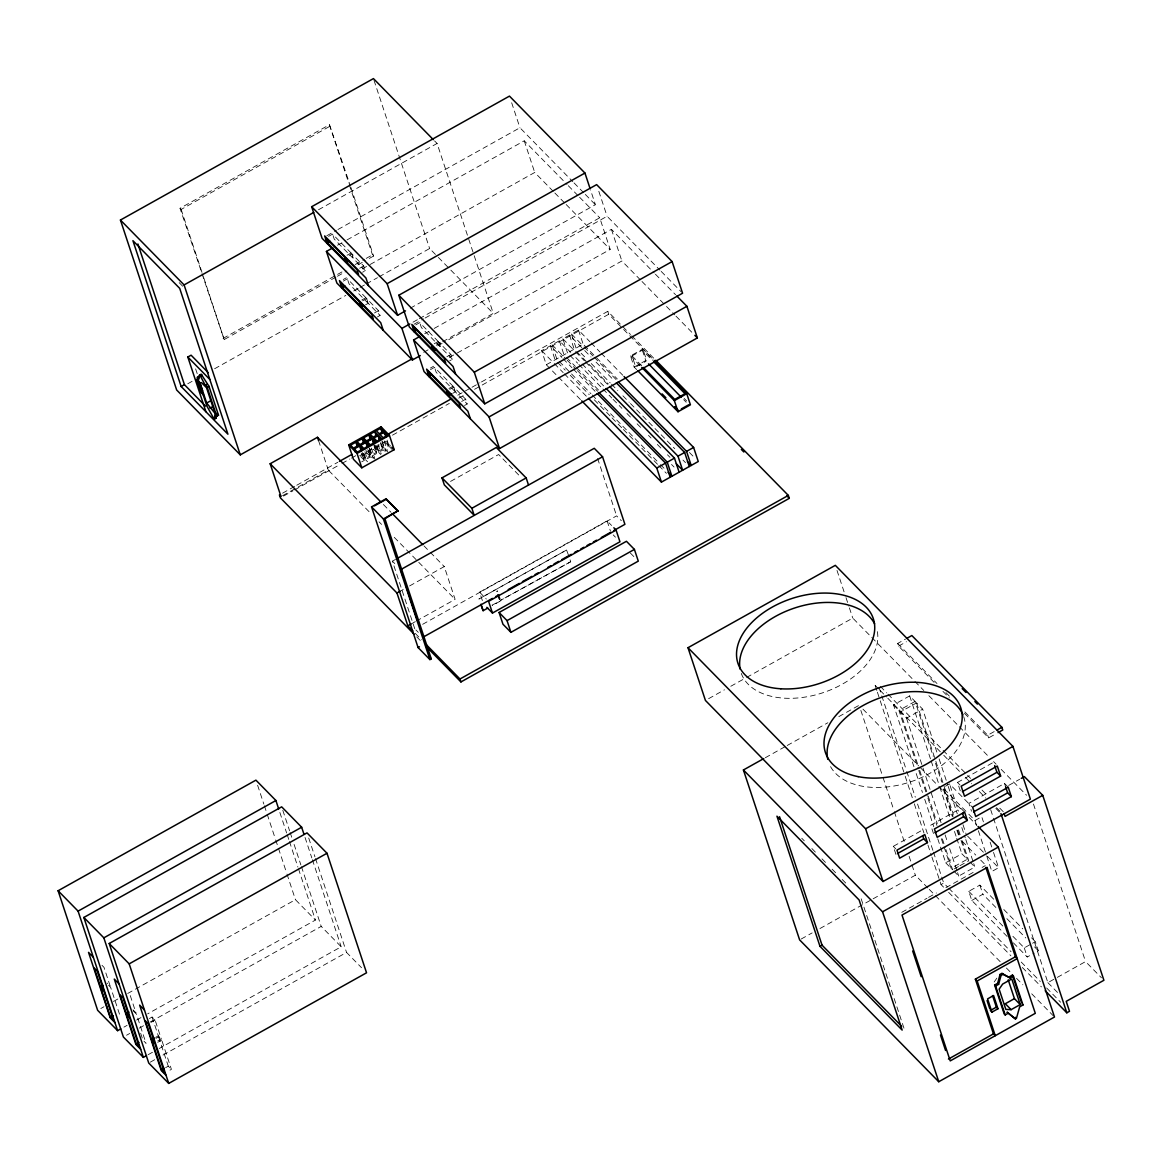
<?xml version="1.0" encoding="UTF-8"?>
<svg xmlns="http://www.w3.org/2000/svg" width="1162" height="1162" viewBox="0 0 1162 1162"><rect width="100%" height="100%" fill="white"/><g stroke="black" fill="none" stroke-linecap="round" stroke-linejoin="round"><path stroke-width="0.75" stroke-dasharray="5 3.75" d="M994.193 981.977L996.836 978.143M335.876 277.137L224.193 339.565L180.023 208.288L329.442 124.741L350.401 185.818M180.023 208.288L181.156 209.436L330.574 125.888M318.49 209.77L437.086 143.463L467.734 236.162M326.856 235.697L336.355 230.396M337.939 229.51L519.937 127.747L572.764 181.621M328.541 236.38L332.579 234.128L351.084 252.982L352.711 257.92L334.22 239.067L332.579 234.128M337.517 245.226L345.419 240.81M347.002 239.924L524.251 140.82L567.027 184.424M347.046 255.233L351.084 252.982M349.152 255.364L351.854 253.868L363.721 265.967L365.304 270.731L362.602 272.228M223.06 338.418L342.601 271.574M355.18 264.544L364.621 259.271M366.19 258.385L372.479 254.87L373.612 256.032L367.323 259.547M337.445 276.251L346.886 270.978M357.896 264.82L365.754 260.419M359.683 268.233L363.721 265.967M343.226 279.534L346.392 277.762M362.224 268.916L368.557 265.372M370.126 264.486L534.723 172.47L553.591 191.701M343.327 281.102L347.365 278.836L365.87 297.69L367.497 302.643L349.007 283.789L347.365 278.836M187.721 383.794L192.456 381.136M214.592 368.761L345.84 295.38M353.742 290.965L358.492 288.307M360.06 287.421L364.81 284.777M366.393 283.891L377.461 277.703M379.044 276.817L429.635 248.523L437.13 256.163M361.832 299.956L365.87 297.69M362.602 300.842L366.64 298.576L378.507 310.69L380.09 315.439L377.389 316.95M365.522 304.836L368.209 303.34L380.09 315.439M374.469 312.941L378.507 310.69M410.259 308.22L595.409 204.701L590.456 189.711M412.989 322.179L417.739 319.521M419.322 318.649L599.737 217.773L610.195 249.409L444.029 342.325M414.021 324.227L423.52 318.911M425.103 318.025L607.087 216.277L659.929 270.136M415.705 324.91L419.743 322.644L438.234 341.497L439.875 346.45L421.385 327.597L419.743 322.644M424.667 333.755L432.584 329.325M434.167 328.439L611.415 229.335L654.191 272.939M434.196 343.763L438.234 341.497M436.316 343.894L439.004 342.383L450.885 354.497L452.454 359.247L449.767 360.757M423.709 352.304L428.458 349.646M436.36 345.23L441.11 342.587M442.678 341.701L493.284 313.406L468.301 237.876M437.711 345.855L442.446 343.211M446.847 356.749L450.885 354.497M430.39 368.049L433.557 366.277M449.374 357.431L455.707 353.887M457.291 353.001L621.873 260.985L640.741 280.216M430.492 369.618L434.53 367.366L453.02 386.22L454.662 391.158L436.171 372.305L434.53 367.366M448.982 388.471L453.02 386.22M449.752 389.357L453.79 387.091L465.671 399.205L467.24 403.969L464.553 405.465M452.672 393.366L455.373 391.855L467.24 403.969M282.569 493.167L295.206 486.108M296.775 485.222L337.822 462.273M457.799 395.182L470.421 388.123M472.004 387.251L479.891 382.835M481.475 381.949L607.77 311.343L630.501 334.511M580.463 399.554L546.3 364.737L541.652 350.663L550.425 345.768L561.798 357.373M556.772 358.884L552.11 344.823L559.343 340.771L570.731 352.376M567.506 352.87L562.858 338.81L569.525 335.092L583.44 349.268M576.076 348.077L571.428 334.017L578.487 330.081L589.875 341.686M282.584 495.68L296.775 487.75M298.358 486.863L328.309 470.116L371.419 514.069M283.543 496.087L293.013 490.8M294.596 489.914L340.364 464.321M341.948 463.435L349.849 459.019M351.418 458.133L356.153 455.489M392.465 435.184L449.302 403.417M458.772 398.116L463.507 395.472M474.546 389.299L608.728 314.263L652.928 359.319M359.61 455.824L385.799 441.182L390.577 446.063M369.821 456.041L366.887 453.049L361.774 455.896L364.723 458.903L369.821 456.041L367.715 449.665M374.905 448.561L379.495 446.005L382.443 448.997L377.853 451.568L374.905 448.561L373.859 445.366M461.634 401.456L465.671 399.205M376.532 452.294L373.598 449.302L368.267 452.279L371.215 455.272L376.532 452.294L374.425 445.917M388.398 445.671L385.45 442.664L381.063 445.119L384.012 448.125L388.398 445.671L386.815 440.877M361.716 461.837L364.374 460.355L362.253 453.964M363.401 453.325L365.522 459.716L370.62 456.855L372.682 458.961M369.356 448.096L372 456.085L377.33 453.107L379.393 455.213M376.532 445.976L378.652 452.367L383.228 449.81L386.321 452.962M392.277 449.621L389.197 446.469L384.811 448.924L387.89 452.076M546.3 364.737L583.135 344.141L617.298 378.957M636.674 369.589L634.162 367.032L630.487 355.921L642.891 348.978L652.913 359.203M642.354 350.183L646.028 361.295L635.745 367.047L632.07 355.935L642.354 350.183L652.39 360.423M634.162 367.032L646.566 360.104L642.891 348.978M450.536 481.417L498.643 454.516L521.026 477.35M414.747 628.729L392.393 561.159L395.545 559.401M400.12 591.24L403.272 589.483M409.576 585.953L444.262 566.562L455.112 599.374L417.274 620.537M410.97 624.067L415.705 621.423M482.361 600.551L479.601 592.184L607.087 520.896L611.59 525.471M422.634 624.314L616.601 515.87L621.35 520.707M566.577 550.004L479.005 598.967L566.577 550.004L569.104 556.859M492.005 605.126L500.096 601.204L492.383 605.518M570.702 561.725L500.415 600.434L570.702 561.725L569.641 558.486M100.803 1008.529L103.97 1006.757M113.455 1001.441L118.204 998.797M127.704 993.481L295.453 899.693L315.439 920.057L147.69 1013.845M708.602 698.682L724.449 689.821M730.782 686.277L745.045 678.317M746.629 677.431L852.763 618.082L913.652 680.162M123.942 1027.121L127.108 1025.349M136.608 1020.047L141.357 1017.389M149.404 1018.537L152.091 1017.04L155.098 1020.105L161.315 1038.915L157.291 1041.167M126.556 1035.24L129.723 1033.468M139.208 1028.152L143.957 1025.494M150.29 1021.964L321.206 926.39L341.192 946.769L159.194 1048.531M151.06 1022.357L155.098 1020.105M155.621 1037.346L158.322 1035.85L161.315 1038.915M155.911 1038.392L158.598 1036.896L161.721 1040.077L171.41 1069.36L167.372 1071.625M157.683 1042.329L161.721 1040.077M148.111 1054.718L152.861 1052.06M934.074 682.326L898.575 646.13L897.689 643.457L905.561 639.056M150.319 1062.155L155.069 1059.497M162.985 1055.081L346.552 952.433L361.542 967.714M898.575 646.13L906.447 641.729M165.6 1067.689L168.287 1066.179L171.41 1069.36M876.831 690.475L875.117 685.319L877.804 683.808M765.322 757.726L785.643 746.353M787.211 745.481L827.881 722.749M838.819 716.62L859.154 705.261M913.928 766.702L893.505 704.927L909.657 695.893L915.075 701.427L933.231 756.331M915.075 701.427L898.923 710.447L918.212 768.794M936.848 752.061L922.672 709.169L916.542 702.923L900.39 711.943L919.113 768.576M893.505 704.927L906.52 718.189L922.672 709.169M964.896 711.957L987.715 735.226L995.587 730.825M964.504 713.337L988.601 737.899L996.473 733.498M945.505 786.209L949.543 783.943L971.824 806.66M960.262 790.814L957.503 782.447L993.597 762.257M1008.238 787.211L1004.534 783.449L968.905 803.363L971.505 811.221M895.946 854.404L893.273 846.357L921.088 830.801L922.149 834.025M1008.689 785.41L1019.684 779.266M968.803 814.213L974.991 820.517L981.73 816.755L983.415 821.854M801.184 939.027L812.136 932.912M819.951 928.54L871.558 899.678M873.127 898.807L915.351 875.189L928.002 888.088M937.763 838.761L945.708 862.785L961.86 853.765L967.278 859.284L951.126 868.319L940.915 837.424M954.075 868.987L958.476 866.532M959.943 865.705L968.745 860.781L961.933 840.199M931.924 857.077L941.017 884.558L943.704 883.047L947.509 886.94M953.828 871.064L958.723 876.061L974.874 867.026L973.741 863.598M901.77 912.344L926.971 898.255M928.554 897.369L936.427 892.968M945.883 887.681L975.819 870.948M982.122 867.418L985.26 865.661M993.525 852.429L998.579 867.723L991.854 871.485L986.799 856.191M1007.091 936.427L971.781 900.434L968.759 891.327L979.856 885.11L993.742 899.257M971.781 900.434L982.878 894.232L996.749 908.364M1012.901 936.325L1024.259 947.887L1031.188 944.009M1032.582 943.239L1035.357 941.685L1038.363 950.792L1035.589 952.346M1013.395 942.861L1027.266 957.009L1034.209 953.13M993.51 818.251L1047.877 982.645L1055.721 978.259M1057.304 977.387L1085.555 961.584L1101.46 977.794M661.193 271.414L681.31 291.938M574.028 182.899L584.094 193.153M585.343 194.446L595.409 204.701M655.441 274.232L675.572 294.741M568.291 185.702L578.356 195.971M579.606 197.25L599.737 217.773M642.005 281.509L674.715 314.844M675.979 316.137L692.334 332.797M554.84 192.979L564.906 203.248M566.17 204.527L610.195 249.409M631.765 335.789L654.482 358.971M434.588 140.922L437.086 143.463M684.157 398.421L686.669 400.977M683.677 399.67L686.19 402.241M632.07 355.935L642.121 366.161M630.487 355.921L640.509 366.132M897.689 643.457L936.993 683.532M945.868 692.567L949.674 696.445M942.948 691.375L949.296 697.839M591.138 342.964L599.984 351.999M601.262 353.292L622.759 375.21M914.93 681.455L923.805 690.504M928.874 695.675L958.054 725.422M959.333 726.715L988.513 756.462M993.583 761.633L996.124 764.218M1001.194 769.389L1026.569 795.258M689.415 452.468L694.469 457.639M571.428 334.017L582.816 345.622M584.079 346.915L592.925 355.95M594.203 357.242L616.964 380.453M584.704 350.561L591.022 357.01M596.091 362.166L613.797 380.221M581.131 353.248L586.2 358.404M591.255 363.561L610.239 382.908M611.502 384.201L617.821 390.65M622.89 395.806L629.208 402.255M630.472 403.548L674.759 448.677M576.701 351.723L608.336 383.968M682.98 460.065L685.507 462.65M562.858 338.81L574.246 350.416M575.51 351.708L584.37 360.728M585.633 362.021L608.409 385.247M575.8 357.533L580.855 362.704M582.118 363.982L603.63 385.915M570.034 355.456L577.63 363.198M578.894 364.476L601.669 387.701M602.933 388.979L611.793 398.014M613.057 399.307L621.917 408.327M626.972 413.498L632.026 418.654M637.096 423.81L642.15 428.967M648.483 435.416L651.01 438.001M657.329 444.45L662.398 449.607M667.453 454.763L669.995 457.349M566.533 357.417L575.379 366.451M576.642 367.729L599.418 390.955M671.534 464.466L674.062 467.037M552.11 344.823L566.039 359M567.303 360.293L576.149 369.327M577.412 370.605L597.66 391.245M563.076 358.666L571.922 367.686M573.186 368.979L595.961 392.19M880.346 686.408L886.708 692.886M887.971 694.179L970.575 778.38M982.021 790.044L987.104 795.215M999.799 808.171L1003.619 812.064M559.3 361.455L590.921 393.7M592.199 394.993L659.246 463.347M660.51 464.64L665.579 469.797M996.488 807.663L1000.162 811.41M875.117 685.319L878.937 689.197M880.2 690.504L886.562 696.968M887.826 698.275L942.469 753.978M943.747 755.271L960.262 772.105M965.346 777.291L971.693 783.769M979.319 791.54L985.681 798.018M995.849 808.389L1000.932 813.56M557.6 362.413L565.197 370.141M570.251 375.311L589.236 394.659M594.29 399.815L610.733 416.577M611.996 417.87L622.12 428.182M623.384 429.475L657.547 464.292M658.81 465.584L666.407 473.326M541.652 350.663L553.039 362.268M554.303 363.561L563.163 372.595M564.427 373.888L587.202 397.099M957.503 782.447L959.972 784.96M438.379 257.427L449.607 268.887M450.856 270.15L493.284 313.406M944.052 788.969L967.568 812.95M964.605 812.093L960.901 808.316L930.718 825.194L933.478 833.532M862.945 709.125L918.605 765.86M919.868 767.152L937.574 785.192M938.838 786.485L962.862 810.989M969.195 817.438L976.777 825.165M967.641 836.175L986.204 855.101M987.439 856.365L998.579 867.723M962.151 841.201L975.76 855.072M980.713 860.127L985.666 865.167M969.979 862.03L974.874 867.026M1003.823 909.541L1022.749 928.83M1031.565 937.836L1035.357 941.685M1006.844 918.648L1025.755 937.937M1034.587 946.943L1038.363 950.792M452.454 359.247L440.587 347.147L439.004 342.383M365.304 270.731L353.422 258.618L351.854 253.868M945.708 862.785L952.593 869.815L945.795 849.219M968.759 891.327L1002.821 926.041M613.216 534.898L615.468 537.193M630.327 552.996L634.873 557.644M1047.877 982.645L1057.667 992.624M948.788 888.233L1011.056 951.707M1021.224 962.063L1040.281 981.498M1046.628 987.976L1060.615 1002.225M941.017 884.558L943.559 887.143M948.642 892.329L1010.896 955.803M1022.342 967.467L1041.399 986.887M893.273 846.357L895.742 848.87M929.266 889.38L1001.353 962.877M1006.423 968.033L1011.477 973.19M1016.532 978.346L1022.865 984.795M1031.711 993.815L1053.222 1015.733M801.751 838.238L804.278 840.809M811.875 848.536L815.666 852.414M821.984 858.849L825.775 862.712M832.094 869.161L835.885 873.025M842.203 879.474L846.009 883.338M378.652 452.367L380.7 454.473M372 456.085L375.094 459.237M365.522 459.716L367.584 461.808M360.627 456.55L363.575 459.542L361.469 453.151M179.18 282.656L182.971 286.535M479.601 592.184L486.341 599.055M383.402 504.511L390.998 512.268M423.97 545.879L429.039 551.049M430.318 552.342L444.262 566.562M379.03 521.825L381.572 524.411M394.252 537.338L455.112 599.374M392.393 561.159L394.775 563.585M415.923 629.935L418.305 632.36M415.27 633.421L421.486 639.754M416.751 636.878L421.806 642.034M101.995 965.317L103.999 967.35L110.216 986.16L107.224 983.096M132.976 1009.807L135.969 1012.872L129.752 994.062M108.545 985.202L110.622 987.322L120.311 1016.619M133.252 1010.853L136.375 1014.034L146.063 1043.331L143.972 1041.196M1033.454 804.031L1085.555 961.584M1004.534 783.449L1005.566 786.587M987.715 735.226L988.601 737.899M990.678 809.682L992.944 816.537M990.155 842.232L992.958 850.729M1024.259 947.887L1027.266 957.009M974.991 820.517L977.808 829.014M978.36 830.714L986.233 854.491M950.109 785.643L958.534 811.134M963.022 824.715L966.392 834.912M939.128 758.931L947.64 784.67M948.207 786.383L957.285 813.836M961.816 827.562L965.23 837.86M965.796 839.574L973.175 861.884M979.856 885.11L982.878 894.232M916.542 702.923L935.265 759.541M935.831 761.255L953.421 814.46M958.534 829.9L961.366 838.47M935.497 763.187L941.743 782.07M944.009 788.925L953.087 816.392M957.633 830.118L960.466 838.688M961.032 840.402L967.278 859.284M943.37 789.405L952.361 816.596M956.863 830.176L958.548 835.275M909.657 695.893L930.646 759.382M931.212 761.095L939.157 785.12M939.724 786.834L949.935 817.728M954.481 831.455L956.181 836.596M956.747 838.31L961.86 853.765M906.52 718.189L941.133 822.87M945.113 834.882L947.379 841.738M949.644 848.609L957.023 870.904M957.59 872.633L958.723 876.061M919.679 770.29L927.625 794.314M928.191 796.028L937.284 823.48M942.382 838.92L945.229 847.505M918.779 770.508L927.291 796.246M927.857 797.96L936.935 825.412M916.208 773.558L922.439 792.44M924.72 799.296L933.798 826.748M878.951 687.25L881.217 694.121M881.784 695.835L906.215 769.694M906.781 771.408L915.307 797.176M917.573 804.046L932.912 850.41M933.478 852.138L943.704 883.047M837.003 570.44L845.442 595.961M846.009 597.66L848.826 606.172M849.393 607.871L852.763 618.082M877.397 692.189L879.663 699.059M880.23 700.773L904.661 774.633M905.227 776.347L913.739 802.114M914.32 803.828L923.964 833.023M927.944 845.05L931.358 855.348M860.853 710.403L882.423 775.635M882.989 777.349L893.781 809.972M894.348 811.686L905.14 844.295M909.105 856.307L911.386 863.177M911.952 864.891L915.351 875.189M861.173 898.807L904.21 1028.936M598.822 191.294L607.087 216.277M611.415 229.335L621.873 260.985M607.77 311.343L608.728 314.263M511.672 102.764L519.937 127.747M524.251 140.82L534.723 172.47M578.487 330.081L583.135 344.141M569.525 335.092L574.173 349.152M559.343 340.771L563.991 354.831M597.602 458.424L616.601 515.87M550.425 345.768L555.073 359.828M607.087 520.896L610.413 530.932M374.004 80.309L429.635 248.523M453.79 387.091L455.373 391.855M498.701 594.479L500.793 600.812M498.004 594.871L500.096 601.204M497.627 594.494L499.718 600.827M350.968 187.532L373.612 256.032M329.442 124.741L348.702 182.957M349.268 184.671L372.479 254.87M366.64 298.576L368.209 303.34M387.077 440.093L389.197 446.469M384.201 440.892L387.367 450.478M382.167 440.95L385.799 451.364M381.891 441.734L384.012 448.125M381.121 443.419L383.228 449.81M380.323 442.606L382.443 448.997M378.042 444.334L381.209 453.921M377.243 446.673L379.887 454.662M375.747 445.177L377.853 451.568M374.687 445.119L377.33 453.107M371.39 448.053L374.571 457.639M370.01 448.822L373.176 458.409M369.095 448.895L371.215 455.272M368.514 450.464L370.62 456.855M365.827 449.854L366.887 453.049M364.912 451.684L367.555 459.673M364.287 453.921L366.931 461.91M362.617 452.512L364.723 458.903M318.548 440.572L328.309 470.116M181.156 209.436L203.248 276.222M203.815 277.936L224.193 339.565M195.623 368.877L197.322 374.004M308.714 838.02L314.931 856.801M315.498 858.515L346.552 952.433M305.04 837.468L311.823 857.963M312.389 859.677L341.192 946.769M282.802 810.277L289.585 830.757M290.137 832.471L291.836 837.599M294.102 844.425L300.871 864.92M301.437 866.62L321.206 926.39M279.853 812.47L286.636 832.965M287.188 834.665L288.888 839.792M289.454 841.506L297.922 867.113M298.489 868.827L315.439 920.057M257.615 785.265L263.832 804.06M264.384 805.76L266.65 812.587M267.216 814.301L275.118 838.209M275.685 839.923L277.95 846.749M278.517 848.449L286.418 872.357M286.985 874.071L295.453 899.693M152.091 1017.04L158.322 1035.85M158.598 1036.896L168.287 1066.179M140.66 1033.25L142.374 1038.421M963.661 716.576A71.274 44.664 -18.3 0 1 913.681 780.748A71.274 44.664 -18.3 0 1 830.031 765.598M877.339 631.649A71.274 44.664 -18.3 0 1 819.573 693.787A71.274 44.664 -18.3 0 1 740.935 672.348M497.278 590.935L496.958 591.705L497.278 590.935"/><path stroke-width="1.5" d="M216.51 414.979L216.147 418.218L214.374 419.206L214.926 414.34L216.742 416.199L218.514 415.212L208.957 386.292L201.2 374.164L199.428 375.166L199.051 378.986L197.38 377.301L199.152 376.299M1008.195 1013.249L1005.174 1014.934L1004.2 1013.947L994.628 985.027L997.65 983.342L1000.061 974.453L1001.978 973.378L1010.098 977.91L1013.424 976.051L1022.981 1004.985L1019.67 1006.829L1016.445 1018.333L1015.414 1018.914L1007.222 1012.262L1015.414 1018.914M994.628 985.027L995.602 986.015L998.623 984.33L1001.034 975.441L1002.951 974.366L1010.098 977.91M412.641 358.492L240.287 454.865L176.653 389.982L120.441 220.039L373.438 78.595L433.339 139.658M405.509 310.879L397.593 315.309L322.106 238.355L311.648 206.72L509.464 96.112L584.951 173.051L589.904 188.041M120.441 220.039L184.09 284.922L313.755 212.428M327.495 242.829L345.985 261.682L344.344 256.744L325.854 237.89L327.495 242.829L330.182 241.333M420.295 355.601L412.379 360.017L336.893 283.063L326.435 251.428L332.768 247.884M346.697 262.38L358.564 274.493L356.995 269.729L345.114 257.63L346.697 262.38L349.384 260.884M205.921 411.755L187.823 357.024L191.091 355.194L208.216 372.653M342.282 287.551L360.772 306.405L359.131 301.452L340.64 282.598L342.282 287.551L344.969 286.041M181.141 386.496L227.926 434.196L179.703 288.365L132.918 240.665L181.141 386.496L184.424 384.666L205.471 406.134M199.428 375.166L200.489 376.241L202.246 375.239M311.648 206.72L387.135 283.659L584.951 173.051M200.489 376.241L205.354 385.421L207.126 384.433M205.354 385.421L207.185 387.28L208.957 386.292M361.484 307.102L373.351 319.201L371.782 314.452L359.9 302.338L361.484 307.102L364.171 305.591M398.813 295.235L596.629 184.627L672.115 261.581L682.573 293.216L484.757 403.824L409.271 326.871L398.813 295.235L474.285 372.189L484.757 403.824M206.662 403.04L199.966 382.806L201.505 382.603L206.531 387.73L214.999 413.323L206.662 403.04L211.194 400.498M209.973 408.211L212.995 406.526M197.38 377.301L206.952 406.221L213.808 418.625L216.147 418.218M326.435 251.428L401.921 328.381L409.837 323.951M414.645 331.359L433.15 350.212L431.509 345.259L413.018 326.406L414.645 331.359L417.347 329.848M676.836 296.034L686.902 306.289L697.36 337.939L499.544 448.547L424.057 371.593L413.599 339.943L419.918 336.414M433.847 350.909L445.729 363.009L444.16 358.259L432.279 346.145L433.847 350.909L436.549 349.399M414.238 634.307L280.391 497.859L279.417 494.925L281.015 496.552L270.165 463.74L317.458 437.304L380.86 501.926M429.432 376.067L447.936 394.92L446.295 389.982L427.805 371.128L429.432 376.067L432.133 374.556M474.285 372.189L672.115 261.581M348.687 444.901L381.049 426.817L389.415 435.343L394.165 449.709L361.803 467.807L353.437 459.28L348.687 444.901L357.054 453.427L361.803 467.807M355.877 442.17L350.561 445.148L353.509 448.14L358.826 445.177L355.877 442.17L357.46 446.963M362.137 438.67L357.024 441.531L359.973 444.523L365.071 441.676L362.137 438.67L363.721 443.463M363.517 437.9L368.833 434.922L371.782 437.929L366.451 440.906L363.517 437.9L364.563 441.095M374.745 431.625L370.155 434.181L373.104 437.188L377.679 434.632L374.745 431.625L376.328 436.418M383.649 431.291L380.7 428.299L376.314 430.739L379.262 433.746L383.649 431.291L384.695 434.486M448.634 395.617L460.515 407.731L458.946 402.967L447.065 390.853L448.634 395.617L451.335 394.107M354.294 448.953L359.61 445.976L362.704 449.128L357.388 452.105L354.294 448.953L355.354 452.149M365.87 442.49L360.757 445.337L363.851 448.488L368.964 445.642L365.87 442.49L367.453 447.283M367.25 441.705L372.581 438.728L375.66 441.88L370.344 444.857L367.25 441.705L368.31 444.901M378.478 435.43L373.888 438.001L376.982 441.153L381.572 438.582L378.478 435.43L380.061 440.224M384.433 432.104L380.047 434.559L383.14 437.711L387.527 435.256L384.433 432.104L386.016 436.897M339.406 461.387L352.028 454.327M386.757 434.908L451.481 398.726M357.054 453.427L389.415 435.343M413.599 339.943L489.071 416.897L686.902 306.289M371.549 506.893L386.06 498.774L397.898 510.844L384.912 518.717L431.247 658.839L429.911 659.595L418.059 647.524L371.549 506.893L383.402 518.964L429.911 659.595M374.527 505.833L386.234 499.282L398.072 511.353M442.01 477.858L471.874 508.288L474.198 515.318L444.334 484.888L442.01 477.858L496.305 447.486L526.168 477.931L528.492 484.961M383.402 518.964L397.898 510.844M471.874 508.288L526.168 477.931M641.773 367.41L674.352 400.629L686.742 393.686L690.417 404.812L678.027 411.74L637.923 370.867M397.128 558.515L594.247 448.3L602.555 456.768L624.909 524.338L613.87 530.511M681.353 408.893L688.688 404.797M400.701 569.627L602.555 456.768M270.165 463.74L396.968 593.012L400.12 591.24M588.466 398.392L656.777 468.039L665.55 463.13L670.198 477.19M598.924 392.538L667.249 462.185L674.483 458.133L679.131 472.208M609.672 386.525L677.983 456.172L684.65 452.454L689.298 466.514M618.242 381.746L686.553 451.379L693.612 447.443L698.26 461.503L661.439 482.099L581.726 400.846M396.968 593.012L407.818 625.824L410.97 624.067M423.055 637.197L492.441 598.401M495.593 596.643L498.745 594.871M508.215 589.584L519.254 583.411M522.406 581.654L531.862 576.352M535.014 574.594L538.18 572.837M547.636 567.535L550.788 565.778M553.94 564.006L558.675 561.362M561.827 559.605L571.297 554.318M574.449 552.546L577.601 550.788M580.753 549.016L583.905 547.258M587.057 545.501L590.209 543.729M593.361 541.971L596.527 540.199M601.248 537.556L610.718 532.269M616.078 530.061L488.592 601.35L492.47 613.057L619.956 541.782L616.078 530.061L613.841 527.766M481.155 605.446L483.131 610.689L487.764 608.104M418.059 647.524L419.409 646.769M499.079 612.49L626.449 541.289L634.408 549.408L638.287 561.13L510.931 632.331L502.957 624.212L499.079 612.49L507.053 620.624L510.931 632.331M507.053 620.624L634.408 549.408M120.775 1028.893L117.609 1030.665L97.637 1010.301L58.1 890.746L255.916 780.152L275.902 800.516L278.72 809.057M426.454 644.823L459.978 679L788.33 495.404L789.303 498.338L460.951 681.934L425.597 645.883M58.1 890.746L78.086 911.124L275.902 800.516M146.528 1055.604L143.362 1057.376L123.39 1036.998L83.853 917.457L281.669 806.849L301.655 827.228L303.907 834.055M83.853 917.457L103.839 937.836L301.655 827.228M109.199 943.5L307.015 832.893L327.001 853.257L366.538 972.797L168.722 1083.405L148.736 1063.041L109.199 943.5L129.185 963.864L168.722 1083.405M687.991 647.713L835.318 565.342L1012.93 746.396L1030.374 799.136L883.047 881.508L705.436 700.454L687.991 647.713L865.603 828.767L883.047 881.508M129.185 963.864L327.001 853.257M100.484 986.858L103.491 989.922L97.274 971.112L94.267 968.048L100.484 986.858L103.186 985.361M110.463 1017.2L113.585 1020.381L103.897 991.084L100.774 987.903L110.463 1017.2L113.15 1015.69M126.237 1013.569L129.243 1016.634L123.027 997.824L120.02 994.759L126.237 1013.569L128.938 1012.058M136.215 1043.897L139.338 1047.093L129.65 1017.796L126.527 1014.615L136.215 1043.897L138.903 1042.401M151.583 1039.612L154.59 1042.677L148.373 1023.867L145.366 1020.802L151.583 1039.612L154.285 1038.102M907.13 638.185L911.85 635.541L1001.876 727.31L1002.762 729.983L998.042 732.626M161.562 1069.941L164.684 1073.122L154.996 1043.839L151.873 1040.658L161.562 1069.941L164.249 1068.43M978.041 826.458L998.274 847.083L1054.486 1017.026L938.751 1081.735L799.63 939.898L743.419 769.97L763.754 758.597M997.156 729.954L1001.876 727.31M865.603 828.767L1012.93 746.396M962.397 791.612L996.923 772.309L1000.627 776.085L964.518 796.26L961.192 786.209L997.301 766.034L1000.627 776.085M1021.253 778.38L1024.39 776.623L1042.735 795.331L1103.9 980.278L1066.222 1001.353L1069.505 1011.303L1066.818 1012.799L1045.219 990.779M897.485 853.547L923.746 838.862L927.45 842.624L899.649 858.181L896.977 850.134L924.792 834.577L927.45 842.624M934.989 832.689L963.661 816.654L967.35 820.43L937.182 837.308L934.422 828.971L964.605 812.093L967.35 820.43M973.567 811.918L1007.643 792.862L1011.347 796.638L975.717 816.552L972.609 807.14L1008.238 787.211L1011.347 796.638M1042.735 795.331L1005.057 816.392L1004.099 813.502M819.98 946.318L902.148 1030.084L859.11 899.954L776.942 816.189L819.98 946.318L822.042 945.171L901.683 1026.351M743.419 769.97L882.554 911.792L998.274 847.083M975.368 979.145L1015.399 956.762L1017.2 958.606L977.169 980.989L975.368 979.145L993.466 1033.875L995.268 1035.705L977.169 980.989M1009.124 976.922L1012.451 975.063L1013.424 976.051M997.969 1008.761L996.371 1007.134L990.344 1010.504L991.941 1012.131L997.969 1008.761L993.583 995.529L987.569 998.899L991.941 1012.131M1020.251 1004.564L1014.426 998.637L1005.304 1003.736L1011.114 1009.662L1020.251 1004.564L1011.782 978.956L1002.646 984.069L999.131 989.182L1005.827 1009.415L1011.114 1009.662M1014.441 1017.927L1015.472 1017.346M948.424 1059.061L993.466 1033.875M694.847 335.368L697.36 337.939M655.746 360.249L788.33 495.404M654.162 360.481L686.742 393.686M683.241 390.214L685.769 392.785M741.327 449.433L743.854 452.003M786.776 495.767L789.303 498.338M653.64 361.702L685.014 393.686L674.744 399.423L643.37 367.439M648.541 363.851L681.164 397.113M962.194 688.616L965.985 692.494M974.86 701.543L977.402 704.128M662.108 393.903L665.87 397.738M674.657 406.7L678.419 410.535M624.023 376.503L693.612 447.443M616.325 382.806L684.65 452.454M687.41 461.575L691.201 465.454L686.553 451.379M606.157 388.5L674.483 458.133M676.313 463.783L682.646 470.232L677.983 456.172M597.224 393.482L665.55 463.13M668.106 472.382L671.897 476.246L667.249 462.185M1001.978 973.378L1002.951 974.366M1000.061 974.453L1001.034 975.441M1022.008 1003.983L1022.981 1004.985M997.65 983.342L998.623 984.33M391.768 447.268L394.165 449.709M486.849 607.334L492.47 613.057M392.277 513.56L422.707 544.586M187.823 357.024L209.828 379.466M204.207 395.777L200.895 392.393L196.509 379.161L199.82 382.53L202.566 390.81M216.698 413.352L218.514 415.212M407.818 625.824L412.786 630.893M428.88 656.428L431.247 658.839M93.352 957.285L88.53 952.361L110.143 1017.709L114.951 1022.633M119.105 983.982L114.283 979.072L135.896 1044.42L140.704 1049.33M144.451 1010.025L139.629 1005.115L161.242 1070.463L166.064 1075.373M1005.566 786.587L1007.643 792.862M994.701 765.613L996.923 772.309M1000.932 813.56L1066.818 1012.799M985.841 867.375L1015.399 956.762M962.557 813.327L963.661 816.654M1012.451 975.063L1021.456 1002.283M1008.224 979.856L1014.426 998.637M995.602 986.015L1005.174 1014.934M992.537 995.558L996.371 1007.134M987.061 1000.569L989.806 1008.848M922.686 835.638L923.746 838.862M912.678 950.966L921.19 976.705M940.479 1035.037L945.577 1050.477M882.554 911.792L938.751 1081.735M674.352 400.629L678.027 411.74M779.571 816.741L822.042 945.171M656.777 468.039L661.439 482.099M489.071 416.897L499.544 448.547M455.606 374.12L453.078 366.48L411.827 324.416L414.34 332.056M470.392 418.828L467.879 411.188L426.614 369.124L429.127 376.764M387.135 283.659L397.593 315.309M401.921 328.381L412.379 360.017M480.995 604.211L483.131 610.689M368.456 285.591L365.928 277.965L324.663 235.901L327.19 243.526M383.242 330.313L380.715 322.673L339.449 280.608L341.977 288.249M381.049 426.817L382.109 429.998M380.7 428.299L382.283 433.077M459.978 679L460.951 681.934M378.216 436.229L379.262 439.41M372.581 438.728L374.164 443.521M372.305 439.526L373.365 442.722M368.833 434.922L370.417 439.715M401.268 571.312L402.938 576.381M406.293 586.519L418.029 621.99M359.61 445.976L361.193 450.769M317.458 437.304L318.548 440.572M184.09 284.922L240.287 454.865M207.185 387.28L216.742 416.199M137.9 243.976L184.424 384.666M103.839 937.836L143.362 1057.376M78.086 911.124L117.609 1030.665M827.809 759.323A71.274 44.664 -18.3 0 1 882.495 697.04A71.274 44.664 -18.3 0 1 963.066 715.022M740.121 669.138A71.274 44.664 -18.3 0 1 794.067 608.191A71.274 44.664 -18.3 0 1 874.608 623.776M987.075 867.491L902.002 915.06L950.226 1060.891L1035.298 1013.322L987.075 867.491M858.181 776.652A71.274 44.664 -18.3 0 0 962.209 717.143A71.274 44.664 -18.3 0 0 858.907 696.735A71.274 44.664 -18.3 0 0 858.181 776.652M780.893 688.79A71.274 44.664 -18.3 0 0 873.882 620.639A71.274 44.664 -18.3 0 0 762.112 613.609A71.274 44.664 -18.3 0 0 780.893 688.79"/></g></svg>
